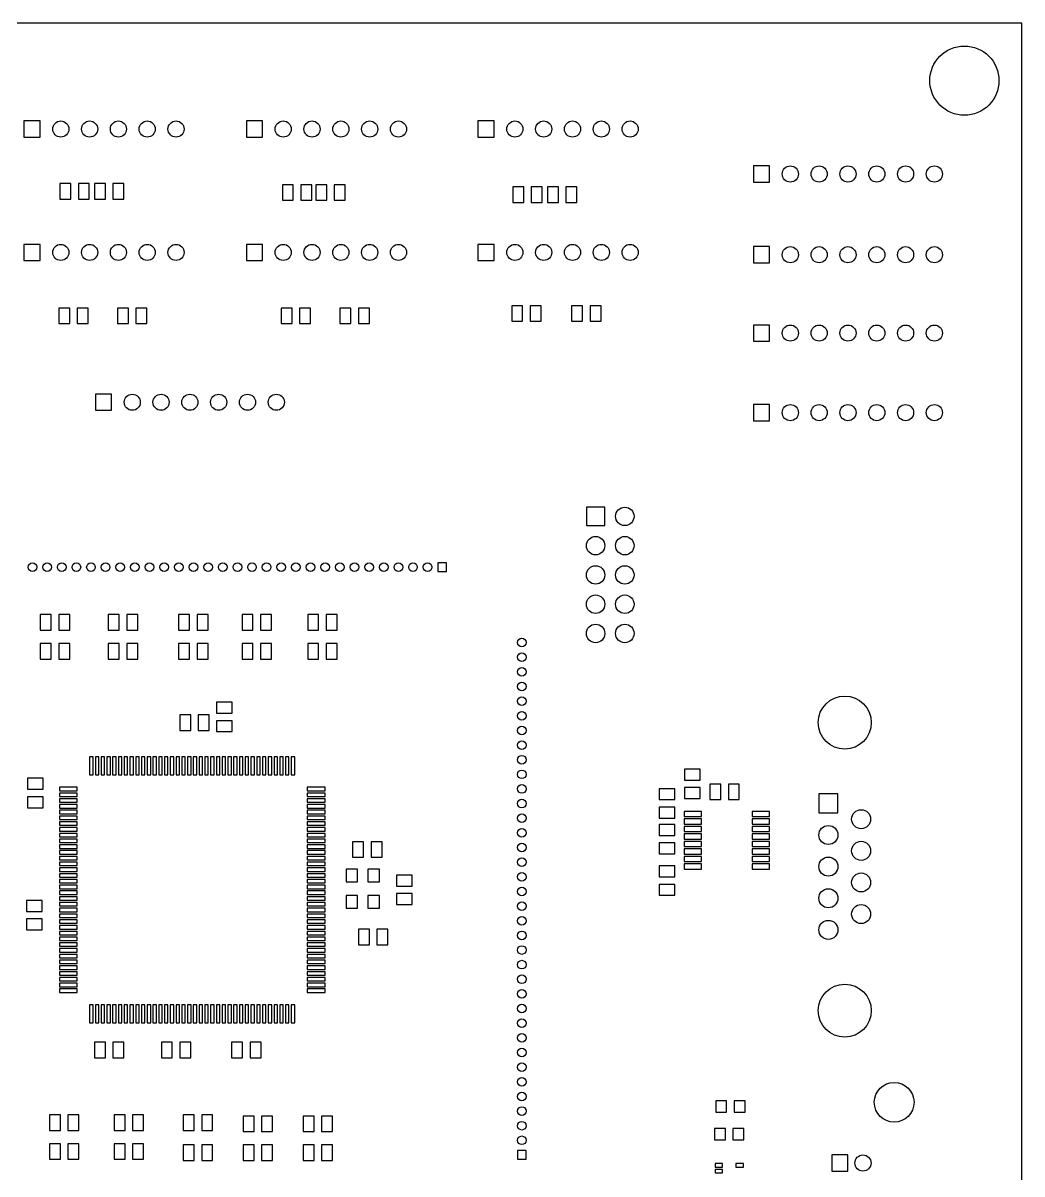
# Model space of a CAD drawing. Header units: millimetres. Extents: x 0 to 150, y 0 to 195.
# Drawn here: x 63.3 to 150, y 95.2 to 195 of the extents above; entities that cross this region are included whole.
import ezdxf

# ---------------------------------------------------------------- set-up
doc = ezdxf.new("R2010")
doc.units = ezdxf.units.MM

msp = doc.modelspace()

# ---------------------------------------------------------------- linework, layer by layer
at = {"color": 7, "linetype": 'Continuous', "lineweight": 25}
for p, q in [((150, 195), (0, 195)), ((150, 0), (150, 195)), ((63.4, 186.5), (63.4, 185.1)), ((64.8, 186.5), (63.4, 186.5)), ((64.8, 185.1), (64.8, 186.5)), ((82.7, 186.5), (82.7, 185.1)), ((84.1, 186.5), (82.7, 186.5)), ((84.1, 185.1), (84.1, 186.5)), ((102.8, 186.5), (102.8, 185.1)), ((104.2, 186.5), (102.8, 186.5)), ((104.2, 185.1), (104.2, 186.5)), ((63.4, 185.1), (64.8, 185.1)), ((82.7, 185.1), (84.1, 185.1)), ((102.8, 185.1), (104.2, 185.1)), ((126.7, 182.6), (126.7, 181.2)), ((128.1, 182.6), (126.7, 182.6)), ((128.1, 181.2), (128.1, 182.6)), ((66.525, 181.075), (66.525, 179.725)), ((67.475, 181.075), (66.525, 181.075)), ((67.475, 179.725), (67.475, 181.075)), ((68.125, 181.075), (68.125, 179.725)), ((69.075, 181.075), (68.125, 181.075)), ((69.075, 179.725), (69.075, 181.075)), ((69.525, 181.075), (69.525, 179.725)), ((70.475, 181.075), (69.525, 181.075)), ((70.475, 179.725), (70.475, 181.075)), ((71.125, 181.075), (71.125, 179.725)), ((72.075, 181.075), (71.125, 181.075)), ((72.075, 179.725), (72.075, 181.075)), ((85.825, 180.975), (85.825, 179.625)), ((86.775, 180.975), (85.825, 180.975)), ((86.775, 179.625), (86.775, 180.975)), ((87.425, 180.975), (87.425, 179.625)), ((88.375, 180.975), (87.425, 180.975)), ((88.375, 179.625), (88.375, 180.975)), ((88.725, 180.975), (88.725, 179.625)), ((89.675, 180.975), (88.725, 180.975)), ((89.675, 179.625), (89.675, 180.975)), ((90.325, 180.975), (90.325, 179.625)), ((91.275, 180.975), (90.325, 180.975)), ((91.275, 179.625), (91.275, 180.975)), ((105.825, 180.775), (105.825, 179.425)), ((106.775, 180.775), (105.825, 180.775)), ((106.775, 179.425), (106.775, 180.775)), ((107.425, 180.775), (107.425, 179.425)), ((108.375, 180.775), (107.425, 180.775)), ((108.375, 179.425), (108.375, 180.775)), ((108.825, 180.775), (108.825, 179.425)), ((109.775, 180.775), (108.825, 180.775)), ((109.775, 179.425), (109.775, 180.775)), ((110.425, 180.775), (110.425, 179.425)), ((111.375, 180.775), (110.425, 180.775)), ((111.375, 179.425), (111.375, 180.775)), ((126.7, 181.2), (128.1, 181.2)), ((66.525, 179.725), (67.475, 179.725)), ((68.125, 179.725), (69.075, 179.725)), ((69.525, 179.725), (70.475, 179.725)), ((71.125, 179.725), (72.075, 179.725)), ((85.825, 179.625), (86.775, 179.625)), ((87.425, 179.625), (88.375, 179.625)), ((88.725, 179.625), (89.675, 179.625)), ((90.325, 179.625), (91.275, 179.625)), ((105.825, 179.425), (106.775, 179.425)), ((107.425, 179.425), (108.375, 179.425)), ((108.825, 179.425), (109.775, 179.425)), ((110.425, 179.425), (111.375, 179.425)), ((63.4, 175.8), (63.4, 174.4)), ((64.8, 175.8), (63.4, 175.8)), ((64.8, 174.4), (64.8, 175.8)), ((82.7, 175.8), (82.7, 174.4)), ((84.1, 175.8), (82.7, 175.8)), ((84.1, 174.4), (84.1, 175.8)), ((102.8, 175.8), (102.8, 174.4)), ((104.2, 175.8), (102.8, 175.8)), ((104.2, 174.4), (104.2, 175.8)), ((126.7, 175.6), (126.7, 174.2)), ((128.1, 175.6), (126.7, 175.6)), ((128.1, 174.2), (128.1, 175.6)), ((63.4, 174.4), (64.8, 174.4)), ((82.7, 174.4), (84.1, 174.4)), ((102.8, 174.4), (104.2, 174.4)), ((126.7, 174.2), (128.1, 174.2)), ((66.425, 170.275), (66.425, 168.925)), ((67.375, 170.275), (66.425, 170.275)), ((67.375, 168.925), (67.375, 170.275)), ((68.025, 170.275), (68.025, 168.925)), ((68.975, 170.275), (68.025, 170.275)), ((68.975, 168.925), (68.975, 170.275)), ((71.525, 170.275), (71.525, 168.925)), ((72.475, 170.275), (71.525, 170.275)), ((72.475, 168.925), (72.475, 170.275)), ((73.125, 170.275), (73.125, 168.925)), ((74.075, 170.275), (73.125, 170.275)), ((74.075, 168.925), (74.075, 170.275)), ((85.725, 170.275), (85.725, 168.925)), ((86.675, 170.275), (85.725, 170.275)), ((86.675, 168.925), (86.675, 170.275)), ((87.325, 170.275), (87.325, 168.925)), ((88.275, 170.275), (87.325, 170.275)), ((88.275, 168.925), (88.275, 170.275)), ((90.825, 170.275), (90.825, 168.925)), ((91.775, 170.275), (90.825, 170.275)), ((91.775, 168.925), (91.775, 170.275)), ((92.425, 170.275), (92.425, 168.925)), ((93.375, 170.275), (92.425, 170.275)), ((93.375, 168.925), (93.375, 170.275)), ((105.725, 170.475), (105.725, 169.125)), ((106.675, 170.475), (105.725, 170.475)), ((106.675, 169.125), (106.675, 170.475)), ((107.325, 170.475), (107.325, 169.125)), ((108.275, 170.475), (107.325, 170.475)), ((108.275, 169.125), (108.275, 170.475)), ((110.925, 170.475), (110.925, 169.125)), ((111.875, 170.475), (110.925, 170.475)), ((111.875, 169.125), (111.875, 170.475)), ((112.525, 170.475), (112.525, 169.125)), ((113.475, 170.475), (112.525, 170.475)), ((113.475, 169.125), (113.475, 170.475)), ((66.425, 168.925), (67.375, 168.925)), ((68.025, 168.925), (68.975, 168.925)), ((71.525, 168.925), (72.475, 168.925)), ((73.125, 168.925), (74.075, 168.925)), ((85.725, 168.925), (86.675, 168.925)), ((87.325, 168.925), (88.275, 168.925)), ((90.825, 168.925), (91.775, 168.925)), ((92.425, 168.925), (93.375, 168.925)), ((105.725, 169.125), (106.675, 169.125)), ((107.325, 169.125), (108.275, 169.125)), ((110.925, 169.125), (111.875, 169.125)), ((112.525, 169.125), (113.475, 169.125)), ((126.7, 168.8), (126.7, 167.4)), ((128.1, 168.8), (126.7, 168.8)), ((128.1, 167.4), (128.1, 168.8)), ((126.7, 167.4), (128.1, 167.4)), ((69.6, 162.8), (69.6, 161.4)), ((71, 162.8), (69.6, 162.8)), ((71, 161.4), (71, 162.8)), ((126.7, 161.9), (126.7, 160.5)), ((128.1, 161.9), (126.7, 161.9)), ((128.1, 160.5), (128.1, 161.9)), ((69.6, 161.4), (71, 161.4)), ((126.7, 160.5), (128.1, 160.5)), ((112.2, 153), (112.2, 151.4)), ((113.8, 153), (112.2, 153)), ((113.8, 151.4), (113.8, 153)), ((112.2, 151.4), (113.8, 151.4)), ((100.075, 148.175), (99.325, 148.175)), ((99.325, 148.175), (99.325, 147.425)), ((100.075, 147.425), (100.075, 148.175)), ((99.325, 147.425), (100.075, 147.425)), ((64.825, 143.675), (64.825, 142.325)), ((65.775, 143.675), (64.825, 143.675)), ((65.775, 142.325), (65.775, 143.675)), ((66.425, 143.675), (66.425, 142.325)), ((67.375, 143.675), (66.425, 143.675)), ((67.375, 142.325), (67.375, 143.675)), ((70.725, 143.675), (70.725, 142.325)), ((71.675, 143.675), (70.725, 143.675)), ((71.675, 142.325), (71.675, 143.675)), ((72.325, 143.675), (72.325, 142.325)), ((73.275, 143.675), (72.325, 143.675)), ((73.275, 142.325), (73.275, 143.675)), ((76.825, 143.675), (76.825, 142.325)), ((77.775, 143.675), (76.825, 143.675)), ((77.775, 142.325), (77.775, 143.675)), ((78.425, 143.675), (78.425, 142.325)), ((79.375, 143.675), (78.425, 143.675)), ((79.375, 142.325), (79.375, 143.675)), ((82.325, 143.675), (82.325, 142.325)), ((83.275, 143.675), (82.325, 143.675)), ((83.275, 142.325), (83.275, 143.675)), ((83.925, 143.675), (83.925, 142.325)), ((84.875, 143.675), (83.925, 143.675)), ((84.875, 142.325), (84.875, 143.675)), ((88.025, 143.675), (88.025, 142.325)), ((88.975, 143.675), (88.025, 143.675)), ((88.975, 142.325), (88.975, 143.675)), ((89.625, 143.675), (89.625, 142.325)), ((90.575, 143.675), (89.625, 143.675)), ((90.575, 142.325), (90.575, 143.675)), ((64.825, 142.325), (65.775, 142.325)), ((66.425, 142.325), (67.375, 142.325)), ((70.725, 142.325), (71.675, 142.325)), ((72.325, 142.325), (73.275, 142.325)), ((76.825, 142.325), (77.775, 142.325)), ((78.425, 142.325), (79.375, 142.325)), ((82.325, 142.325), (83.275, 142.325)), ((83.925, 142.325), (84.875, 142.325)), ((88.025, 142.325), (88.975, 142.325)), ((89.625, 142.325), (90.575, 142.325)), ((64.825, 141.175), (64.825, 139.825)), ((65.775, 141.175), (64.825, 141.175)), ((65.775, 139.825), (65.775, 141.175)), ((66.425, 141.175), (66.425, 139.825)), ((67.375, 141.175), (66.425, 141.175)), ((67.375, 139.825), (67.375, 141.175)), ((70.725, 141.175), (70.725, 139.825)), ((71.675, 141.175), (70.725, 141.175)), ((71.675, 139.825), (71.675, 141.175)), ((72.325, 141.175), (72.325, 139.825)), ((73.275, 141.175), (72.325, 141.175)), ((73.275, 139.825), (73.275, 141.175)), ((76.825, 141.175), (76.825, 139.825)), ((77.775, 141.175), (76.825, 141.175)), ((77.775, 139.825), (77.775, 141.175)), ((78.425, 141.175), (78.425, 139.825)), ((79.375, 141.175), (78.425, 141.175)), ((79.375, 139.825), (79.375, 141.175)), ((82.325, 141.175), (82.325, 139.825)), ((83.275, 141.175), (82.325, 141.175)), ((83.275, 139.825), (83.275, 141.175)), ((83.925, 141.175), (83.925, 139.825)), ((84.875, 141.175), (83.925, 141.175)), ((84.875, 139.825), (84.875, 141.175)), ((88.025, 141.175), (88.025, 139.825)), ((88.975, 141.175), (88.025, 141.175)), ((88.975, 139.825), (88.975, 141.175)), ((89.625, 141.175), (89.625, 139.825)), ((90.575, 141.175), (89.625, 141.175)), ((90.575, 139.825), (90.575, 141.175)), ((64.825, 139.825), (65.775, 139.825)), ((66.425, 139.825), (67.375, 139.825)), ((70.725, 139.825), (71.675, 139.825)), ((72.325, 139.825), (73.275, 139.825)), ((76.825, 139.825), (77.775, 139.825)), ((78.425, 139.825), (79.375, 139.825)), ((82.325, 139.825), (83.275, 139.825)), ((83.925, 139.825), (84.875, 139.825)), ((88.025, 139.825), (88.975, 139.825)), ((89.625, 139.825), (90.575, 139.825)), ((80.125, 136.075), (80.125, 135.125)), ((81.475, 136.075), (80.125, 136.075)), ((81.475, 135.125), (81.475, 136.075)), ((76.925, 134.975), (76.925, 133.625)), ((77.875, 134.975), (76.925, 134.975)), ((77.875, 133.625), (77.875, 134.975)), ((78.525, 134.975), (78.525, 133.625)), ((79.475, 134.975), (78.525, 134.975)), ((79.475, 133.625), (79.475, 134.975)), ((80.125, 135.125), (81.475, 135.125)), ((80.125, 134.475), (80.125, 133.525)), ((81.475, 134.475), (80.125, 134.475)), ((81.475, 133.525), (81.475, 134.475)), ((76.925, 133.625), (77.875, 133.625)), ((78.525, 133.625), (79.475, 133.625)), ((80.125, 133.525), (81.475, 133.525)), ((69.1, 131.325), (69.1, 129.775)), ((69.4, 131.325), (69.1, 131.325)), ((69.4, 129.775), (69.4, 131.325)), ((69.6, 131.325), (69.6, 129.775)), ((69.9, 131.325), (69.6, 131.325)), ((69.9, 129.775), (69.9, 131.325)), ((70.1, 131.325), (70.1, 129.775)), ((70.4, 131.325), (70.1, 131.325)), ((70.4, 129.775), (70.4, 131.325)), ((70.6, 131.325), (70.6, 129.775)), ((70.9, 131.325), (70.6, 131.325)), ((70.9, 129.775), (70.9, 131.325)), ((71.1, 131.325), (71.1, 129.775)), ((71.4, 131.325), (71.1, 131.325)), ((71.4, 129.775), (71.4, 131.325)), ((71.6, 131.325), (71.6, 129.775)), ((71.9, 131.325), (71.6, 131.325)), ((71.9, 129.775), (71.9, 131.325)), ((72.1, 131.325), (72.1, 129.775)), ((72.4, 131.325), (72.1, 131.325)), ((72.4, 129.775), (72.4, 131.325)), ((72.6, 131.325), (72.6, 129.775)), ((72.9, 131.325), (72.6, 131.325)), ((72.9, 129.775), (72.9, 131.325)), ((73.1, 131.325), (73.1, 129.775)), ((73.4, 131.325), (73.1, 131.325)), ((73.4, 129.775), (73.4, 131.325)), ((73.6, 131.325), (73.6, 129.775)), ((73.9, 131.325), (73.6, 131.325)), ((73.9, 129.775), (73.9, 131.325)), ((74.1, 131.325), (74.1, 129.775)), ((74.4, 131.325), (74.1, 131.325)), ((74.4, 129.775), (74.4, 131.325)), ((74.6, 131.325), (74.6, 129.775)), ((74.9, 131.325), (74.6, 131.325)), ((74.9, 129.775), (74.9, 131.325)), ((75.1, 131.325), (75.1, 129.775)), ((75.4, 131.325), (75.1, 131.325)), ((75.4, 129.775), (75.4, 131.325)), ((75.6, 131.325), (75.6, 129.775)), ((75.9, 131.325), (75.6, 131.325)), ((75.9, 129.775), (75.9, 131.325)), ((76.1, 131.325), (76.1, 129.775)), ((76.4, 131.325), (76.1, 131.325)), ((76.4, 129.775), (76.4, 131.325)), ((76.6, 131.325), (76.6, 129.775)), ((76.9, 131.325), (76.6, 131.325)), ((76.9, 129.775), (76.9, 131.325)), ((77.1, 131.325), (77.1, 129.775)), ((77.4, 131.325), (77.1, 131.325)), ((77.4, 129.775), (77.4, 131.325)), ((77.6, 131.325), (77.6, 129.775)), ((77.9, 131.325), (77.6, 131.325)), ((77.9, 129.775), (77.9, 131.325)), ((78.1, 131.325), (78.1, 129.775)), ((78.4, 131.325), (78.1, 131.325)), ((78.4, 129.775), (78.4, 131.325)), ((78.6, 131.325), (78.6, 129.775)), ((78.9, 131.325), (78.6, 131.325)), ((78.9, 129.775), (78.9, 131.325)), ((79.1, 131.325), (79.1, 129.775)), ((79.4, 131.325), (79.1, 131.325)), ((79.4, 129.775), (79.4, 131.325)), ((79.6, 131.325), (79.6, 129.775)), ((79.9, 131.325), (79.6, 131.325)), ((79.9, 129.775), (79.9, 131.325)), ((80.1, 131.325), (80.1, 129.775)), ((80.4, 131.325), (80.1, 131.325)), ((80.4, 129.775), (80.4, 131.325)), ((80.6, 131.325), (80.6, 129.775)), ((80.9, 131.325), (80.6, 131.325)), ((80.9, 129.775), (80.9, 131.325)), ((81.1, 131.325), (81.1, 129.775)), ((81.4, 131.325), (81.1, 131.325)), ((81.4, 129.775), (81.4, 131.325)), ((81.6, 131.325), (81.6, 129.775)), ((81.9, 131.325), (81.6, 131.325)), ((81.9, 129.775), (81.9, 131.325)), ((82.1, 131.325), (82.1, 129.775)), ((82.4, 131.325), (82.1, 131.325)), ((82.4, 129.775), (82.4, 131.325)), ((82.6, 131.325), (82.6, 129.775)), ((82.9, 131.325), (82.6, 131.325)), ((82.9, 129.775), (82.9, 131.325)), ((83.1, 131.325), (83.1, 129.775)), ((83.4, 131.325), (83.1, 131.325)), ((83.4, 129.775), (83.4, 131.325)), ((83.6, 131.325), (83.6, 129.775)), ((83.9, 131.325), (83.6, 131.325)), ((83.9, 129.775), (83.9, 131.325)), ((84.1, 131.325), (84.1, 129.775)), ((84.4, 131.325), (84.1, 131.325)), ((84.4, 129.775), (84.4, 131.325)), ((84.6, 131.325), (84.6, 129.775)), ((84.9, 131.325), (84.6, 131.325)), ((84.9, 129.775), (84.9, 131.325)), ((85.1, 131.325), (85.1, 129.775)), ((85.4, 131.325), (85.1, 131.325)), ((85.4, 129.775), (85.4, 131.325)), ((85.6, 131.325), (85.6, 129.775)), ((85.9, 131.325), (85.6, 131.325)), ((85.9, 129.775), (85.9, 131.325)), ((86.1, 131.325), (86.1, 129.775)), ((86.4, 131.325), (86.1, 131.325)), ((86.4, 129.775), (86.4, 131.325)), ((86.6, 131.325), (86.6, 129.775)), ((86.9, 131.325), (86.6, 131.325)), ((86.9, 129.775), (86.9, 131.325)), ((122.075, 130.275), (120.725, 130.275)), ((120.725, 130.275), (120.725, 129.325)), ((122.075, 129.325), (122.075, 130.275)), ((63.725, 129.475), (63.725, 128.525)), ((65.075, 129.475), (63.725, 129.475)), ((65.075, 128.525), (65.075, 129.475)), ((69.1, 129.775), (69.4, 129.775)), ((69.6, 129.775), (69.9, 129.775)), ((70.1, 129.775), (70.4, 129.775)), ((70.6, 129.775), (70.9, 129.775)), ((71.1, 129.775), (71.4, 129.775)), ((71.6, 129.775), (71.9, 129.775)), ((72.1, 129.775), (72.4, 129.775)), ((72.6, 129.775), (72.9, 129.775)), ((73.1, 129.775), (73.4, 129.775)), ((73.6, 129.775), (73.9, 129.775)), ((74.1, 129.775), (74.4, 129.775)), ((74.6, 129.775), (74.9, 129.775)), ((75.1, 129.775), (75.4, 129.775)), ((75.6, 129.775), (75.9, 129.775)), ((76.1, 129.775), (76.4, 129.775)), ((76.6, 129.775), (76.9, 129.775)), ((77.1, 129.775), (77.4, 129.775)), ((77.6, 129.775), (77.9, 129.775)), ((78.1, 129.775), (78.4, 129.775)), ((78.6, 129.775), (78.9, 129.775)), ((79.1, 129.775), (79.4, 129.775)), ((79.6, 129.775), (79.9, 129.775)), ((80.1, 129.775), (80.4, 129.775)), ((80.6, 129.775), (80.9, 129.775)), ((81.1, 129.775), (81.4, 129.775)), ((81.6, 129.775), (81.9, 129.775)), ((82.1, 129.775), (82.4, 129.775)), ((82.6, 129.775), (82.9, 129.775)), ((83.1, 129.775), (83.4, 129.775)), ((83.6, 129.775), (83.9, 129.775)), ((84.1, 129.775), (84.4, 129.775)), ((84.6, 129.775), (84.9, 129.775)), ((85.1, 129.775), (85.4, 129.775)), ((85.6, 129.775), (85.9, 129.775)), ((86.1, 129.775), (86.4, 129.775)), ((86.6, 129.775), (86.9, 129.775)), ((120.725, 129.325), (122.075, 129.325)), ((122.925, 128.975), (122.925, 127.625)), ((123.875, 128.975), (122.925, 128.975)), ((123.875, 127.625), (123.875, 128.975)), ((124.525, 128.975), (124.525, 127.625)), ((125.475, 128.975), (124.525, 128.975)), ((125.475, 127.625), (125.475, 128.975)), ((63.725, 128.525), (65.075, 128.525)), ((63.725, 127.875), (63.725, 126.925)), ((65.075, 127.875), (63.725, 127.875)), ((65.075, 126.925), (65.075, 127.875)), ((66.475, 128.7), (66.475, 128.4)), ((68.025, 128.7), (66.475, 128.7)), ((66.475, 128.4), (68.025, 128.4)), ((66.475, 128.2), (66.475, 127.9)), ((68.025, 128.2), (66.475, 128.2)), ((66.475, 127.9), (68.025, 127.9)), ((68.025, 128.4), (68.025, 128.7)), ((68.025, 127.9), (68.025, 128.2)), ((87.975, 128.7), (87.975, 128.4)), ((89.525, 128.7), (87.975, 128.7)), ((87.975, 128.4), (89.525, 128.4)), ((87.975, 128.2), (87.975, 127.9)), ((89.525, 128.2), (87.975, 128.2)), ((87.975, 127.9), (89.525, 127.9)), ((89.525, 128.4), (89.525, 128.7)), ((89.525, 127.9), (89.525, 128.2)), ((118.525, 128.575), (118.525, 127.625)), ((119.875, 128.575), (118.525, 128.575)), ((119.875, 127.625), (119.875, 128.575)), ((122.075, 128.675), (120.725, 128.675)), ((120.725, 128.675), (120.725, 127.725)), ((122.075, 127.725), (122.075, 128.675)), ((132.375, 128.125), (132.375, 126.475)), ((134.025, 128.125), (132.375, 128.125)), ((134.025, 126.475), (134.025, 128.125)), ((63.725, 126.925), (65.075, 126.925)), ((66.475, 127.7), (66.475, 127.4)), ((68.025, 127.7), (66.475, 127.7)), ((66.475, 127.4), (68.025, 127.4)), ((66.475, 127.2), (66.475, 126.9)), ((68.025, 127.2), (66.475, 127.2)), ((66.475, 126.9), (68.025, 126.9)), ((68.025, 127.4), (68.025, 127.7)), ((68.025, 126.9), (68.025, 127.2)), ((87.975, 127.7), (87.975, 127.4)), ((89.525, 127.7), (87.975, 127.7)), ((87.975, 127.4), (89.525, 127.4)), ((87.975, 127.2), (87.975, 126.9)), ((89.525, 127.2), (87.975, 127.2)), ((87.975, 126.9), (89.525, 126.9)), ((89.525, 127.4), (89.525, 127.7)), ((89.525, 126.9), (89.525, 127.2)), ((118.525, 127.625), (119.875, 127.625)), ((118.525, 126.975), (118.525, 126.025)), ((119.875, 126.975), (118.525, 126.975)), ((119.875, 126.025), (119.875, 126.975)), ((120.725, 127.725), (122.075, 127.725)), ((122.925, 127.625), (123.875, 127.625)), ((124.525, 127.625), (125.475, 127.625)), ((66.475, 126.7), (66.475, 126.4)), ((68.025, 126.7), (66.475, 126.7)), ((66.475, 126.4), (68.025, 126.4)), ((66.475, 126.2), (66.475, 125.9)), ((68.025, 126.2), (66.475, 126.2)), ((66.475, 125.9), (68.025, 125.9)), ((68.025, 126.4), (68.025, 126.7)), ((68.025, 125.9), (68.025, 126.2)), ((87.975, 126.7), (87.975, 126.4)), ((89.525, 126.7), (87.975, 126.7)), ((87.975, 126.4), (89.525, 126.4)), ((87.975, 126.2), (87.975, 125.9)), ((89.525, 126.2), (87.975, 126.2)), ((87.975, 125.9), (89.525, 125.9)), ((89.525, 126.4), (89.525, 126.7)), ((89.525, 125.9), (89.525, 126.2)), ((118.525, 126.025), (119.875, 126.025)), ((120.7, 126.6), (120.7, 126.15)), ((122.2, 126.6), (120.7, 126.6)), ((120.7, 126.15), (122.2, 126.15)), ((120.7, 125.95), (120.7, 125.5)), ((122.2, 125.95), (120.7, 125.95)), ((122.2, 126.15), (122.2, 126.6)), ((122.2, 125.5), (122.2, 125.95)), ((126.6, 126.6), (126.6, 126.15)), ((128.1, 126.6), (126.6, 126.6)), ((126.6, 126.15), (128.1, 126.15)), ((126.6, 125.95), (126.6, 125.5)), ((128.1, 125.95), (126.6, 125.95)), ((128.1, 126.15), (128.1, 126.6)), ((128.1, 125.5), (128.1, 125.95)), ((132.375, 126.475), (134.025, 126.475)), ((66.475, 125.7), (66.475, 125.4)), ((68.025, 125.7), (66.475, 125.7)), ((66.475, 125.4), (68.025, 125.4)), ((66.475, 125.2), (66.475, 124.9)), ((68.025, 125.2), (66.475, 125.2)), ((66.475, 124.9), (68.025, 124.9)), ((68.025, 125.4), (68.025, 125.7)), ((68.025, 124.9), (68.025, 125.2)), ((87.975, 125.7), (87.975, 125.4)), ((89.525, 125.7), (87.975, 125.7)), ((87.975, 125.4), (89.525, 125.4)), ((87.975, 125.2), (87.975, 124.9)), ((89.525, 125.2), (87.975, 125.2)), ((87.975, 124.9), (89.525, 124.9)), ((89.525, 125.4), (89.525, 125.7)), ((89.525, 124.9), (89.525, 125.2)), ((119.875, 125.475), (118.525, 125.475)), ((118.525, 125.475), (118.525, 124.525)), ((119.875, 124.525), (119.875, 125.475)), ((120.7, 125.5), (122.2, 125.5)), ((120.7, 125.3), (120.7, 124.85)), ((122.2, 125.3), (120.7, 125.3)), ((120.7, 124.85), (122.2, 124.85)), ((122.2, 124.85), (122.2, 125.3)), ((126.6, 125.5), (128.1, 125.5)), ((126.6, 125.3), (126.6, 124.85)), ((128.1, 125.3), (126.6, 125.3)), ((126.6, 124.85), (128.1, 124.85)), ((128.1, 124.85), (128.1, 125.3)), ((66.475, 124.7), (66.475, 124.4)), ((68.025, 124.7), (66.475, 124.7)), ((66.475, 124.4), (68.025, 124.4)), ((66.475, 124.2), (66.475, 123.9)), ((68.025, 124.2), (66.475, 124.2)), ((66.475, 123.9), (68.025, 123.9)), ((68.025, 124.4), (68.025, 124.7)), ((68.025, 123.9), (68.025, 124.2)), ((87.975, 124.7), (87.975, 124.4)), ((89.525, 124.7), (87.975, 124.7)), ((87.975, 124.4), (89.525, 124.4)), ((87.975, 124.2), (87.975, 123.9)), ((89.525, 124.2), (87.975, 124.2)), ((87.975, 123.9), (89.525, 123.9)), ((89.525, 124.4), (89.525, 124.7)), ((89.525, 123.9), (89.525, 124.2)), ((91.925, 123.975), (91.925, 122.625)), ((92.875, 123.975), (91.925, 123.975)), ((92.875, 122.625), (92.875, 123.975)), ((93.525, 123.975), (93.525, 122.625)), ((94.475, 123.975), (93.525, 123.975)), ((94.475, 122.625), (94.475, 123.975)), ((118.525, 124.525), (119.875, 124.525)), ((119.875, 123.875), (118.525, 123.875)), ((118.525, 123.875), (118.525, 122.925)), ((119.875, 122.925), (119.875, 123.875)), ((120.7, 124.65), (120.7, 124.2)), ((122.2, 124.65), (120.7, 124.65)), ((120.7, 124.2), (122.2, 124.2)), ((120.7, 124), (120.7, 123.55)), ((122.2, 124), (120.7, 124)), ((122.2, 124.2), (122.2, 124.65)), ((122.2, 123.55), (122.2, 124)), ((126.6, 124.65), (126.6, 124.2)), ((128.1, 124.65), (126.6, 124.65)), ((126.6, 124.2), (128.1, 124.2)), ((126.6, 124), (126.6, 123.55)), ((128.1, 124), (126.6, 124)), ((128.1, 124.2), (128.1, 124.65)), ((128.1, 123.55), (128.1, 124)), ((66.475, 123.7), (66.475, 123.4)), ((68.025, 123.7), (66.475, 123.7)), ((66.475, 123.4), (68.025, 123.4)), ((66.475, 123.2), (66.475, 122.9)), ((68.025, 123.2), (66.475, 123.2)), ((66.475, 122.9), (68.025, 122.9)), ((68.025, 123.4), (68.025, 123.7)), ((68.025, 122.9), (68.025, 123.2)), ((87.975, 123.7), (87.975, 123.4)), ((89.525, 123.7), (87.975, 123.7)), ((87.975, 123.4), (89.525, 123.4)), ((87.975, 123.2), (87.975, 122.9)), ((89.525, 123.2), (87.975, 123.2)), ((87.975, 122.9), (89.525, 122.9)), ((89.525, 123.4), (89.525, 123.7)), ((89.525, 122.9), (89.525, 123.2)), ((118.525, 122.925), (119.875, 122.925)), ((120.7, 123.55), (122.2, 123.55)), ((120.7, 123.35), (120.7, 122.9)), ((122.2, 123.35), (120.7, 123.35)), ((120.7, 122.9), (122.2, 122.9)), ((122.2, 122.9), (122.2, 123.35)), ((126.6, 123.55), (128.1, 123.55)), ((126.6, 123.35), (126.6, 122.9)), ((128.1, 123.35), (126.6, 123.35)), ((126.6, 122.9), (128.1, 122.9)), ((128.1, 122.9), (128.1, 123.35)), ((66.475, 122.7), (66.475, 122.4)), ((68.025, 122.7), (66.475, 122.7)), ((66.475, 122.4), (68.025, 122.4)), ((66.475, 122.2), (66.475, 121.9)), ((68.025, 122.2), (66.475, 122.2)), ((66.475, 121.9), (68.025, 121.9)), ((68.025, 122.4), (68.025, 122.7)), ((68.025, 121.9), (68.025, 122.2)), ((87.975, 122.7), (87.975, 122.4)), ((89.525, 122.7), (87.975, 122.7)), ((87.975, 122.4), (89.525, 122.4)), ((87.975, 122.2), (87.975, 121.9)), ((89.525, 122.2), (87.975, 122.2)), ((87.975, 121.9), (89.525, 121.9)), ((89.525, 122.4), (89.525, 122.7)), ((89.525, 121.9), (89.525, 122.2)), ((91.925, 122.625), (92.875, 122.625)), ((93.525, 122.625), (94.475, 122.625)), ((118.525, 121.875), (118.525, 120.925)), ((119.875, 121.875), (118.525, 121.875)), ((119.875, 120.925), (119.875, 121.875)), ((120.7, 122.7), (120.7, 122.25)), ((122.2, 122.7), (120.7, 122.7)), ((120.7, 122.25), (122.2, 122.25)), ((120.7, 122.05), (120.7, 121.6)), ((122.2, 122.05), (120.7, 122.05)), ((122.2, 122.25), (122.2, 122.7)), ((122.2, 121.6), (122.2, 122.05)), ((126.6, 122.7), (126.6, 122.25)), ((128.1, 122.7), (126.6, 122.7)), ((126.6, 122.25), (128.1, 122.25)), ((126.6, 122.05), (126.6, 121.6)), ((128.1, 122.05), (126.6, 122.05)), ((128.1, 122.25), (128.1, 122.7)), ((128.1, 121.6), (128.1, 122.05)), ((66.475, 121.7), (66.475, 121.4)), ((68.025, 121.7), (66.475, 121.7)), ((66.475, 121.4), (68.025, 121.4)), ((66.475, 121.2), (66.475, 120.9)), ((68.025, 121.2), (66.475, 121.2)), ((66.475, 120.9), (68.025, 120.9)), ((68.025, 121.4), (68.025, 121.7)), ((68.025, 120.9), (68.025, 121.2)), ((87.975, 121.7), (87.975, 121.4)), ((89.525, 121.7), (87.975, 121.7)), ((87.975, 121.4), (89.525, 121.4)), ((87.975, 121.2), (87.975, 120.9)), ((89.525, 121.2), (87.975, 121.2)), ((87.975, 120.9), (89.525, 120.9)), ((89.525, 121.4), (89.525, 121.7)), ((89.525, 120.9), (89.525, 121.2)), ((91.35, 121.6), (91.35, 120.5)), ((92.35, 121.6), (91.35, 121.6)), ((92.35, 120.5), (92.35, 121.6)), ((93.25, 121.6), (93.25, 120.5)), ((94.25, 121.6), (93.25, 121.6)), ((94.25, 120.5), (94.25, 121.6)), ((97.075, 121.075), (95.725, 121.075)), ((95.725, 121.075), (95.725, 120.125)), ((97.075, 120.125), (97.075, 121.075)), ((118.525, 120.925), (119.875, 120.925)), ((120.7, 121.6), (122.2, 121.6)), ((126.6, 121.6), (128.1, 121.6)), ((66.475, 120.7), (66.475, 120.4)), ((68.025, 120.7), (66.475, 120.7)), ((66.475, 120.4), (68.025, 120.4)), ((66.475, 120.2), (66.475, 119.9)), ((68.025, 120.2), (66.475, 120.2)), ((66.475, 119.9), (68.025, 119.9)), ((68.025, 120.4), (68.025, 120.7)), ((68.025, 119.9), (68.025, 120.2)), ((87.975, 120.7), (87.975, 120.4)), ((89.525, 120.7), (87.975, 120.7)), ((87.975, 120.4), (89.525, 120.4)), ((87.975, 120.2), (87.975, 119.9)), ((89.525, 120.2), (87.975, 120.2)), ((87.975, 119.9), (89.525, 119.9)), ((89.525, 120.4), (89.525, 120.7)), ((89.525, 119.9), (89.525, 120.2)), ((91.35, 120.5), (92.35, 120.5)), ((93.25, 120.5), (94.25, 120.5)), ((95.725, 120.125), (97.075, 120.125)), ((118.525, 120.275), (118.525, 119.325)), ((119.875, 120.275), (118.525, 120.275)), ((119.875, 119.325), (119.875, 120.275)), ((64.975, 118.875), (63.625, 118.875)), ((63.625, 118.875), (63.625, 117.925)), ((64.975, 117.925), (64.975, 118.875)), ((66.475, 119.7), (66.475, 119.4)), ((68.025, 119.7), (66.475, 119.7)), ((66.475, 119.4), (68.025, 119.4)), ((66.475, 119.2), (66.475, 118.9)), ((68.025, 119.2), (66.475, 119.2)), ((66.475, 118.9), (68.025, 118.9)), ((68.025, 119.4), (68.025, 119.7)), ((68.025, 118.9), (68.025, 119.2)), ((87.975, 119.7), (87.975, 119.4)), ((89.525, 119.7), (87.975, 119.7)), ((87.975, 119.4), (89.525, 119.4)), ((87.975, 119.2), (87.975, 118.9)), ((89.525, 119.2), (87.975, 119.2)), ((87.975, 118.9), (89.525, 118.9)), ((89.525, 119.4), (89.525, 119.7)), ((89.525, 118.9), (89.525, 119.2)), ((91.35, 119.3), (91.35, 118.2)), ((92.35, 119.3), (91.35, 119.3)), ((92.35, 118.2), (92.35, 119.3)), ((93.25, 119.3), (93.25, 118.2)), ((94.25, 119.3), (93.25, 119.3)), ((94.25, 118.2), (94.25, 119.3)), ((97.075, 119.475), (95.725, 119.475)), ((95.725, 119.475), (95.725, 118.525)), ((97.075, 118.525), (97.075, 119.475)), ((118.525, 119.325), (119.875, 119.325)), ((63.625, 117.925), (64.975, 117.925)), ((66.475, 118.7), (66.475, 118.4)), ((68.025, 118.7), (66.475, 118.7)), ((66.475, 118.4), (68.025, 118.4)), ((66.475, 118.2), (66.475, 117.9)), ((68.025, 118.2), (66.475, 118.2)), ((66.475, 117.9), (68.025, 117.9)), ((68.025, 118.4), (68.025, 118.7)), ((68.025, 117.9), (68.025, 118.2)), ((87.975, 118.7), (87.975, 118.4)), ((89.525, 118.7), (87.975, 118.7)), ((87.975, 118.4), (89.525, 118.4)), ((87.975, 118.2), (87.975, 117.9)), ((89.525, 118.2), (87.975, 118.2)), ((87.975, 117.9), (89.525, 117.9)), ((89.525, 118.4), (89.525, 118.7)), ((89.525, 117.9), (89.525, 118.2)), ((91.35, 118.2), (92.35, 118.2)), ((93.25, 118.2), (94.25, 118.2)), ((95.725, 118.525), (97.075, 118.525)), ((64.975, 117.275), (63.625, 117.275)), ((63.625, 117.275), (63.625, 116.325)), ((64.975, 116.325), (64.975, 117.275)), ((66.475, 117.7), (66.475, 117.4)), ((68.025, 117.7), (66.475, 117.7)), ((66.475, 117.4), (68.025, 117.4)), ((66.475, 117.2), (66.475, 116.9)), ((68.025, 117.2), (66.475, 117.2)), ((66.475, 116.9), (68.025, 116.9)), ((68.025, 117.4), (68.025, 117.7)), ((68.025, 116.9), (68.025, 117.2)), ((87.975, 117.7), (87.975, 117.4)), ((89.525, 117.7), (87.975, 117.7)), ((87.975, 117.4), (89.525, 117.4)), ((87.975, 117.2), (87.975, 116.9)), ((89.525, 117.2), (87.975, 117.2)), ((87.975, 116.9), (89.525, 116.9)), ((89.525, 117.4), (89.525, 117.7)), ((89.525, 116.9), (89.525, 117.2)), ((63.625, 116.325), (64.975, 116.325)), ((66.475, 116.7), (66.475, 116.4)), ((68.025, 116.7), (66.475, 116.7)), ((66.475, 116.4), (68.025, 116.4)), ((66.475, 116.2), (66.475, 115.9)), ((68.025, 116.2), (66.475, 116.2)), ((66.475, 115.9), (68.025, 115.9)), ((68.025, 116.4), (68.025, 116.7)), ((68.025, 115.9), (68.025, 116.2)), ((87.975, 116.7), (87.975, 116.4)), ((89.525, 116.7), (87.975, 116.7)), ((87.975, 116.4), (89.525, 116.4)), ((87.975, 116.2), (87.975, 115.9)), ((89.525, 116.2), (87.975, 116.2)), ((87.975, 115.9), (89.525, 115.9)), ((89.525, 116.4), (89.525, 116.7)), ((89.525, 115.9), (89.525, 116.2)), ((92.425, 116.375), (92.425, 115.025)), ((93.375, 116.375), (92.425, 116.375)), ((93.375, 115.025), (93.375, 116.375)), ((94.025, 116.375), (94.025, 115.025)), ((94.975, 116.375), (94.025, 116.375)), ((94.975, 115.025), (94.975, 116.375)), ((66.475, 115.7), (66.475, 115.4)), ((68.025, 115.7), (66.475, 115.7)), ((66.475, 115.4), (68.025, 115.4)), ((66.475, 115.2), (66.475, 114.9)), ((68.025, 115.2), (66.475, 115.2)), ((66.475, 114.9), (68.025, 114.9)), ((68.025, 115.4), (68.025, 115.7)), ((68.025, 114.9), (68.025, 115.2)), ((87.975, 115.7), (87.975, 115.4)), ((89.525, 115.7), (87.975, 115.7)), ((87.975, 115.4), (89.525, 115.4)), ((87.975, 115.2), (87.975, 114.9)), ((89.525, 115.2), (87.975, 115.2)), ((87.975, 114.9), (89.525, 114.9)), ((89.525, 115.4), (89.525, 115.7)), ((89.525, 114.9), (89.525, 115.2)), ((92.425, 115.025), (93.375, 115.025)), ((94.025, 115.025), (94.975, 115.025)), ((66.475, 114.7), (66.475, 114.4)), ((68.025, 114.7), (66.475, 114.7)), ((66.475, 114.4), (68.025, 114.4)), ((66.475, 114.2), (66.475, 113.9)), ((68.025, 114.2), (66.475, 114.2)), ((66.475, 113.9), (68.025, 113.9)), ((68.025, 114.4), (68.025, 114.7)), ((68.025, 113.9), (68.025, 114.2)), ((87.975, 114.7), (87.975, 114.4)), ((89.525, 114.7), (87.975, 114.7)), ((87.975, 114.4), (89.525, 114.4)), ((87.975, 114.2), (87.975, 113.9)), ((89.525, 114.2), (87.975, 114.2)), ((87.975, 113.9), (89.525, 113.9)), ((89.525, 114.4), (89.525, 114.7)), ((89.525, 113.9), (89.525, 114.2)), ((66.475, 113.7), (66.475, 113.4)), ((68.025, 113.7), (66.475, 113.7)), ((66.475, 113.4), (68.025, 113.4)), ((66.475, 113.2), (66.475, 112.9)), ((68.025, 113.2), (66.475, 113.2)), ((66.475, 112.9), (68.025, 112.9)), ((68.025, 113.4), (68.025, 113.7)), ((68.025, 112.9), (68.025, 113.2)), ((87.975, 113.7), (87.975, 113.4)), ((89.525, 113.7), (87.975, 113.7)), ((87.975, 113.4), (89.525, 113.4)), ((87.975, 113.2), (87.975, 112.9)), ((89.525, 113.2), (87.975, 113.2)), ((87.975, 112.9), (89.525, 112.9)), ((89.525, 113.4), (89.525, 113.7)), ((89.525, 112.9), (89.525, 113.2)), ((66.475, 112.7), (66.475, 112.4)), ((68.025, 112.7), (66.475, 112.7)), ((66.475, 112.4), (68.025, 112.4)), ((66.475, 112.2), (66.475, 111.9)), ((68.025, 112.2), (66.475, 112.2)), ((66.475, 111.9), (68.025, 111.9)), ((68.025, 112.4), (68.025, 112.7)), ((68.025, 111.9), (68.025, 112.2)), ((87.975, 112.7), (87.975, 112.4)), ((89.525, 112.7), (87.975, 112.7)), ((87.975, 112.4), (89.525, 112.4)), ((87.975, 112.2), (87.975, 111.9)), ((89.525, 112.2), (87.975, 112.2)), ((87.975, 111.9), (89.525, 111.9)), ((89.525, 112.4), (89.525, 112.7)), ((89.525, 111.9), (89.525, 112.2)), ((66.475, 111.7), (66.475, 111.4)), ((68.025, 111.7), (66.475, 111.7)), ((66.475, 111.4), (68.025, 111.4)), ((66.475, 111.2), (66.475, 110.9)), ((68.025, 111.2), (66.475, 111.2)), ((66.475, 110.9), (68.025, 110.9)), ((68.025, 111.4), (68.025, 111.7)), ((68.025, 110.9), (68.025, 111.2)), ((87.975, 111.7), (87.975, 111.4)), ((89.525, 111.7), (87.975, 111.7)), ((87.975, 111.4), (89.525, 111.4)), ((87.975, 111.2), (87.975, 110.9)), ((89.525, 111.2), (87.975, 111.2)), ((87.975, 110.9), (89.525, 110.9)), ((89.525, 111.4), (89.525, 111.7)), ((89.525, 110.9), (89.525, 111.2)), ((69.1, 109.825), (69.1, 108.275)), ((69.4, 109.825), (69.1, 109.825)), ((69.4, 108.275), (69.4, 109.825)), ((69.6, 109.825), (69.6, 108.275)), ((69.9, 109.825), (69.6, 109.825)), ((69.9, 108.275), (69.9, 109.825)), ((70.1, 109.825), (70.1, 108.275)), ((70.4, 109.825), (70.1, 109.825)), ((70.4, 108.275), (70.4, 109.825)), ((70.6, 109.825), (70.6, 108.275)), ((70.9, 109.825), (70.6, 109.825)), ((70.9, 108.275), (70.9, 109.825)), ((71.1, 109.825), (71.1, 108.275)), ((71.4, 109.825), (71.1, 109.825)), ((71.4, 108.275), (71.4, 109.825)), ((71.6, 109.825), (71.6, 108.275)), ((71.9, 109.825), (71.6, 109.825)), ((71.9, 108.275), (71.9, 109.825)), ((72.1, 109.825), (72.1, 108.275)), ((72.4, 109.825), (72.1, 109.825)), ((72.4, 108.275), (72.4, 109.825)), ((72.6, 109.825), (72.6, 108.275)), ((72.9, 109.825), (72.6, 109.825)), ((72.9, 108.275), (72.9, 109.825)), ((73.1, 109.825), (73.1, 108.275)), ((73.4, 109.825), (73.1, 109.825)), ((73.4, 108.275), (73.4, 109.825)), ((73.6, 109.825), (73.6, 108.275)), ((73.9, 109.825), (73.6, 109.825)), ((73.9, 108.275), (73.9, 109.825)), ((74.1, 109.825), (74.1, 108.275)), ((74.4, 109.825), (74.1, 109.825)), ((74.4, 108.275), (74.4, 109.825)), ((74.6, 109.825), (74.6, 108.275)), ((74.9, 109.825), (74.6, 109.825)), ((74.9, 108.275), (74.9, 109.825)), ((75.1, 109.825), (75.1, 108.275)), ((75.4, 109.825), (75.1, 109.825)), ((75.4, 108.275), (75.4, 109.825)), ((75.6, 109.825), (75.6, 108.275)), ((75.9, 109.825), (75.6, 109.825)), ((75.9, 108.275), (75.9, 109.825)), ((76.1, 109.825), (76.1, 108.275)), ((76.4, 109.825), (76.1, 109.825)), ((76.4, 108.275), (76.4, 109.825)), ((76.6, 109.825), (76.6, 108.275)), ((76.9, 109.825), (76.6, 109.825)), ((76.9, 108.275), (76.9, 109.825)), ((77.1, 109.825), (77.1, 108.275)), ((77.4, 109.825), (77.1, 109.825)), ((77.4, 108.275), (77.4, 109.825)), ((77.6, 109.825), (77.6, 108.275)), ((77.9, 109.825), (77.6, 109.825)), ((77.9, 108.275), (77.9, 109.825)), ((78.1, 109.825), (78.1, 108.275)), ((78.4, 109.825), (78.1, 109.825)), ((78.4, 108.275), (78.4, 109.825)), ((78.6, 109.825), (78.6, 108.275)), ((78.9, 109.825), (78.6, 109.825)), ((78.9, 108.275), (78.9, 109.825)), ((79.1, 109.825), (79.1, 108.275)), ((79.4, 109.825), (79.1, 109.825)), ((79.4, 108.275), (79.4, 109.825)), ((79.6, 109.825), (79.6, 108.275)), ((79.9, 109.825), (79.6, 109.825)), ((79.9, 108.275), (79.9, 109.825)), ((80.1, 109.825), (80.1, 108.275)), ((80.4, 109.825), (80.1, 109.825)), ((80.4, 108.275), (80.4, 109.825)), ((80.6, 109.825), (80.6, 108.275)), ((80.9, 109.825), (80.6, 109.825)), ((80.9, 108.275), (80.9, 109.825)), ((81.1, 109.825), (81.1, 108.275)), ((81.4, 109.825), (81.1, 109.825)), ((81.4, 108.275), (81.4, 109.825)), ((81.6, 109.825), (81.6, 108.275)), ((81.9, 109.825), (81.6, 109.825)), ((81.9, 108.275), (81.9, 109.825)), ((82.1, 109.825), (82.1, 108.275)), ((82.4, 109.825), (82.1, 109.825)), ((82.4, 108.275), (82.4, 109.825)), ((82.6, 109.825), (82.6, 108.275)), ((82.9, 109.825), (82.6, 109.825)), ((82.9, 108.275), (82.9, 109.825)), ((83.1, 109.825), (83.1, 108.275)), ((83.4, 109.825), (83.1, 109.825)), ((83.4, 108.275), (83.4, 109.825)), ((83.6, 109.825), (83.6, 108.275)), ((83.9, 109.825), (83.6, 109.825)), ((83.9, 108.275), (83.9, 109.825)), ((84.1, 109.825), (84.1, 108.275)), ((84.4, 109.825), (84.1, 109.825)), ((84.4, 108.275), (84.4, 109.825)), ((84.6, 109.825), (84.6, 108.275)), ((84.9, 109.825), (84.6, 109.825)), ((84.9, 108.275), (84.9, 109.825)), ((85.1, 109.825), (85.1, 108.275)), ((85.4, 109.825), (85.1, 109.825)), ((85.4, 108.275), (85.4, 109.825)), ((85.6, 109.825), (85.6, 108.275)), ((85.9, 109.825), (85.6, 109.825)), ((85.9, 108.275), (85.9, 109.825)), ((86.1, 109.825), (86.1, 108.275)), ((86.4, 109.825), (86.1, 109.825)), ((86.4, 108.275), (86.4, 109.825)), ((86.6, 109.825), (86.6, 108.275)), ((86.9, 109.825), (86.6, 109.825)), ((86.9, 108.275), (86.9, 109.825)), ((69.1, 108.275), (69.4, 108.275)), ((69.6, 108.275), (69.9, 108.275)), ((70.1, 108.275), (70.4, 108.275)), ((70.6, 108.275), (70.9, 108.275)), ((71.1, 108.275), (71.4, 108.275)), ((71.6, 108.275), (71.9, 108.275)), ((72.1, 108.275), (72.4, 108.275)), ((72.6, 108.275), (72.9, 108.275)), ((73.1, 108.275), (73.4, 108.275)), ((73.6, 108.275), (73.9, 108.275)), ((74.1, 108.275), (74.4, 108.275)), ((74.6, 108.275), (74.9, 108.275)), ((75.1, 108.275), (75.4, 108.275)), ((75.6, 108.275), (75.9, 108.275)), ((76.1, 108.275), (76.4, 108.275)), ((76.6, 108.275), (76.9, 108.275)), ((77.1, 108.275), (77.4, 108.275)), ((77.6, 108.275), (77.9, 108.275)), ((78.1, 108.275), (78.4, 108.275)), ((78.6, 108.275), (78.9, 108.275)), ((79.1, 108.275), (79.4, 108.275)), ((79.6, 108.275), (79.9, 108.275)), ((80.1, 108.275), (80.4, 108.275)), ((80.6, 108.275), (80.9, 108.275)), ((81.1, 108.275), (81.4, 108.275)), ((81.6, 108.275), (81.9, 108.275)), ((82.1, 108.275), (82.4, 108.275)), ((82.6, 108.275), (82.9, 108.275)), ((83.1, 108.275), (83.4, 108.275)), ((83.6, 108.275), (83.9, 108.275)), ((84.1, 108.275), (84.4, 108.275)), ((84.6, 108.275), (84.9, 108.275)), ((85.1, 108.275), (85.4, 108.275)), ((85.6, 108.275), (85.9, 108.275)), ((86.1, 108.275), (86.4, 108.275)), ((86.6, 108.275), (86.9, 108.275)), ((69.525, 106.575), (69.525, 105.225)), ((70.475, 106.575), (69.525, 106.575)), ((70.475, 105.225), (70.475, 106.575)), ((71.125, 106.575), (71.125, 105.225)), ((72.075, 106.575), (71.125, 106.575)), ((72.075, 105.225), (72.075, 106.575)), ((75.325, 106.575), (75.325, 105.225)), ((76.275, 106.575), (75.325, 106.575)), ((76.275, 105.225), (76.275, 106.575)), ((76.925, 106.575), (76.925, 105.225)), ((77.875, 106.575), (76.925, 106.575)), ((77.875, 105.225), (77.875, 106.575)), ((81.425, 106.575), (81.425, 105.225)), ((82.375, 106.575), (81.425, 106.575)), ((82.375, 105.225), (82.375, 106.575)), ((83.025, 106.575), (83.025, 105.225)), ((83.975, 106.575), (83.025, 106.575)), ((83.975, 105.225), (83.975, 106.575)), ((69.525, 105.225), (70.475, 105.225)), ((71.125, 105.225), (72.075, 105.225)), ((75.325, 105.225), (76.275, 105.225)), ((76.925, 105.225), (77.875, 105.225)), ((81.425, 105.225), (82.375, 105.225)), ((83.025, 105.225), (83.975, 105.225)), ((123.425, 101.5), (123.425, 100.5)), ((124.375, 101.5), (123.425, 101.5)), ((124.375, 100.5), (124.375, 101.5)), ((125.025, 101.5), (125.025, 100.5)), ((125.975, 101.5), (125.025, 101.5)), ((125.975, 100.5), (125.975, 101.5)), ((65.625, 100.275), (65.625, 98.925)), ((66.575, 100.275), (65.625, 100.275)), ((66.575, 98.925), (66.575, 100.275)), ((67.225, 100.275), (67.225, 98.925)), ((68.175, 100.275), (67.225, 100.275)), ((68.175, 98.925), (68.175, 100.275)), ((71.225, 100.275), (71.225, 98.925)), ((72.175, 100.275), (71.225, 100.275)), ((72.175, 98.925), (72.175, 100.275)), ((72.825, 100.275), (72.825, 98.925)), ((73.775, 100.275), (72.825, 100.275)), ((73.775, 98.925), (73.775, 100.275)), ((77.225, 100.275), (77.225, 98.925)), ((78.175, 100.275), (77.225, 100.275)), ((78.175, 98.925), (78.175, 100.275)), ((78.825, 100.275), (78.825, 98.925)), ((79.775, 100.275), (78.825, 100.275)), ((79.775, 98.925), (79.775, 100.275)), ((82.425, 100.175), (82.425, 98.825)), ((83.375, 100.175), (82.425, 100.175)), ((83.375, 98.825), (83.375, 100.175)), ((84.025, 100.175), (84.025, 98.825)), ((84.975, 100.175), (84.025, 100.175)), ((84.975, 98.825), (84.975, 100.175)), ((87.625, 100.175), (87.625, 98.825)), ((88.575, 100.175), (87.625, 100.175)), ((88.575, 98.825), (88.575, 100.175)), ((89.225, 100.175), (89.225, 98.825)), ((90.175, 100.175), (89.225, 100.175)), ((90.175, 98.825), (90.175, 100.175)), ((123.425, 100.5), (124.375, 100.5)), ((125.025, 100.5), (125.975, 100.5)), ((65.625, 98.925), (66.575, 98.925)), ((67.225, 98.925), (68.175, 98.925)), ((71.225, 98.925), (72.175, 98.925)), ((72.825, 98.925), (73.775, 98.925)), ((77.225, 98.925), (78.175, 98.925)), ((78.825, 98.925), (79.775, 98.925)), ((123.325, 99.1), (123.325, 98.1)), ((124.275, 99.1), (123.325, 99.1)), ((124.275, 98.1), (124.275, 99.1)), ((124.925, 99.1), (124.925, 98.1)), ((125.875, 99.1), (124.925, 99.1)), ((125.875, 98.1), (125.875, 99.1)), ((82.425, 98.825), (83.375, 98.825)), ((84.025, 98.825), (84.975, 98.825)), ((87.625, 98.825), (88.575, 98.825)), ((89.225, 98.825), (90.175, 98.825)), ((123.325, 98.1), (124.275, 98.1)), ((124.925, 98.1), (125.875, 98.1)), ((65.625, 97.775), (65.625, 96.425)), ((66.575, 97.775), (65.625, 97.775)), ((66.575, 96.425), (66.575, 97.775)), ((67.225, 97.775), (67.225, 96.425)), ((68.175, 97.775), (67.225, 97.775)), ((68.175, 96.425), (68.175, 97.775)), ((71.225, 97.775), (71.225, 96.425)), ((72.175, 97.775), (71.225, 97.775)), ((72.175, 96.425), (72.175, 97.775)), ((72.825, 97.775), (72.825, 96.425)), ((73.775, 97.775), (72.825, 97.775)), ((73.775, 96.425), (73.775, 97.775)), ((77.225, 97.675), (77.225, 96.325)), ((78.175, 97.675), (77.225, 97.675)), ((78.175, 96.325), (78.175, 97.675)), ((78.825, 97.675), (78.825, 96.325)), ((79.775, 97.675), (78.825, 97.675)), ((79.775, 96.325), (79.775, 97.675)), ((82.425, 97.675), (82.425, 96.325)), ((83.375, 97.675), (82.425, 97.675)), ((83.375, 96.325), (83.375, 97.675)), ((84.025, 97.675), (84.025, 96.325)), ((84.975, 97.675), (84.025, 97.675)), ((84.975, 96.325), (84.975, 97.675)), ((87.625, 97.675), (87.625, 96.325)), ((88.575, 97.675), (87.625, 97.675)), ((88.575, 96.325), (88.575, 97.675)), ((89.225, 97.675), (89.225, 96.325)), ((90.175, 97.675), (89.225, 97.675)), ((90.175, 96.325), (90.175, 97.675)), ((106.225, 97.175), (106.225, 96.425)), ((106.975, 97.175), (106.225, 97.175)), ((106.975, 96.425), (106.975, 97.175)), ((65.625, 96.425), (66.575, 96.425)), ((67.225, 96.425), (68.175, 96.425)), ((71.225, 96.425), (72.175, 96.425)), ((72.825, 96.425), (73.775, 96.425)), ((77.225, 96.325), (78.175, 96.325)), ((78.825, 96.325), (79.775, 96.325)), ((82.425, 96.325), (83.375, 96.325)), ((84.025, 96.325), (84.975, 96.325)), ((87.625, 96.325), (88.575, 96.325)), ((89.225, 96.325), (90.175, 96.325)), ((106.225, 96.425), (106.975, 96.425)), ((123.375, 96.05), (123.375, 95.75)), ((124.025, 96.05), (123.375, 96.05)), ((124.025, 95.75), (124.025, 96.05)), ((125.175, 96.05), (125.175, 95.75)), ((125.825, 96.05), (125.175, 96.05)), ((125.825, 95.75), (125.825, 96.05)), ((133.5, 96.8), (133.5, 95.4)), ((134.9, 96.8), (133.5, 96.8)), ((134.9, 95.4), (134.9, 96.8)), ((123.375, 95.75), (124.025, 95.75)), ((123.375, 95.55), (123.375, 95.25)), ((124.025, 95.55), (123.375, 95.55)), ((123.375, 95.25), (124.025, 95.25)), ((124.025, 95.25), (124.025, 95.55)), ((125.175, 95.75), (125.825, 95.75)), ((133.5, 95.4), (134.9, 95.4))]:
    msp.add_line(p, q, dxfattribs=at)
for centre, radius in [((145, 190), 3), ((66.6, 185.8), 0.7), ((69.1, 185.8), 0.7), ((71.6, 185.8), 0.7), ((74.1, 185.8), 0.7), ((76.6, 185.8), 0.7), ((85.9, 185.8), 0.7), ((88.4, 185.8), 0.7), ((90.9, 185.8), 0.7), ((93.4, 185.8), 0.7), ((95.9, 185.8), 0.7), ((106, 185.8), 0.7), ((108.5, 185.8), 0.7), ((111, 185.8), 0.7), ((113.5, 185.8), 0.7), ((116, 185.8), 0.7), ((129.9, 181.9), 0.7), ((132.4, 181.9), 0.7), ((134.9, 181.9), 0.7), ((137.4, 181.9), 0.7), ((139.9, 181.9), 0.7), ((142.4, 181.9), 0.7), ((66.6, 175.1), 0.7), ((69.1, 175.1), 0.7), ((71.6, 175.1), 0.7), ((74.1, 175.1), 0.7), ((76.6, 175.1), 0.7), ((85.9, 175.1), 0.7), ((88.4, 175.1), 0.7), ((90.9, 175.1), 0.7), ((93.4, 175.1), 0.7), ((95.9, 175.1), 0.7), ((106, 175.1), 0.7), ((108.5, 175.1), 0.7), ((111, 175.1), 0.7), ((113.5, 175.1), 0.7), ((116, 175.1), 0.7), ((129.9, 174.9), 0.7), ((132.4, 174.9), 0.7), ((134.9, 174.9), 0.7), ((137.4, 174.9), 0.7), ((139.9, 174.9), 0.7), ((142.4, 174.9), 0.7), ((129.9, 168.1), 0.7), ((132.4, 168.1), 0.7), ((134.9, 168.1), 0.7), ((137.4, 168.1), 0.7), ((139.9, 168.1), 0.7), ((142.4, 168.1), 0.7), ((72.8, 162.1), 0.7), ((75.3, 162.1), 0.7), ((77.8, 162.1), 0.7), ((80.3, 162.1), 0.7), ((82.8, 162.1), 0.7), ((85.3, 162.1), 0.7), ((129.9, 161.2), 0.7), ((132.4, 161.2), 0.7), ((134.9, 161.2), 0.7), ((137.4, 161.2), 0.7), ((139.9, 161.2), 0.7), ((142.4, 161.2), 0.7), ((115.54, 152.2), 0.8), ((113, 149.66), 0.8), ((115.54, 149.66), 0.8), ((64.14, 147.8), 0.375), ((65.41, 147.8), 0.375), ((66.68, 147.8), 0.375), ((67.95, 147.8), 0.375), ((69.22, 147.8), 0.375), ((70.49, 147.8), 0.375), ((71.76, 147.8), 0.375), ((73.03, 147.8), 0.375), ((74.3, 147.8), 0.375), ((75.57, 147.8), 0.375), ((76.84, 147.8), 0.375), ((78.11, 147.8), 0.375), ((79.38, 147.8), 0.375), ((80.65, 147.8), 0.375), ((81.92, 147.8), 0.375), ((83.19, 147.8), 0.375), ((84.46, 147.8), 0.375), ((85.73, 147.8), 0.375), ((87, 147.8), 0.375), ((88.27, 147.8), 0.375), ((89.54, 147.8), 0.375), ((90.81, 147.8), 0.375), ((92.08, 147.8), 0.375), ((93.35, 147.8), 0.375), ((94.62, 147.8), 0.375), ((95.89, 147.8), 0.375), ((97.16, 147.8), 0.375), ((98.43, 147.8), 0.375), ((113, 147.12), 0.8), ((115.54, 147.12), 0.8), ((113, 144.58), 0.8), ((115.54, 144.58), 0.8), ((113, 142.04), 0.8), ((115.54, 142.04), 0.8), ((106.6, 141.25), 0.375), ((106.6, 139.98), 0.375), ((106.6, 138.71), 0.375), ((106.6, 137.44), 0.375), ((106.6, 136.17), 0.375), ((134.622, 134.309), 2.3), ((106.6, 134.9), 0.375), ((106.6, 133.63), 0.375), ((106.6, 132.36), 0.375), ((106.6, 131.09), 0.375), ((106.6, 129.82), 0.375), ((106.6, 128.55), 0.375), ((106.6, 127.28), 0.375), ((106.6, 126.01), 0.375), ((136.045, 125.928), 0.825), ((106.6, 124.74), 0.375), ((133.2, 124.557), 0.825), ((106.6, 123.47), 0.375), ((136.045, 123.185), 0.825), ((106.6, 122.2), 0.375), ((133.2, 121.814), 0.825), ((106.6, 120.93), 0.375), ((136.045, 120.442), 0.825), ((106.6, 119.66), 0.375), ((133.2, 119.07), 0.825), ((106.6, 118.39), 0.375), ((136.045, 117.699), 0.825), ((106.6, 117.12), 0.375), ((133.2, 116.327), 0.825), ((106.6, 115.85), 0.375), ((106.6, 114.58), 0.375), ((106.6, 113.31), 0.375), ((106.6, 112.04), 0.375), ((106.6, 110.77), 0.375), ((134.622, 109.319), 2.3), ((106.6, 109.5), 0.375), ((106.6, 108.23), 0.375), ((106.6, 106.96), 0.375), ((106.6, 105.69), 0.375), ((106.6, 104.42), 0.375), ((106.6, 103.15), 0.375), ((138.91, 101.37), 1.725), ((106.6, 101.88), 0.375), ((106.6, 100.61), 0.375), ((106.6, 99.34), 0.375), ((106.6, 98.07), 0.375), ((136.2, 96.1), 0.7)]:
    msp.add_circle(centre, radius, dxfattribs=at)

doc.saveas('drawing.dxf')
